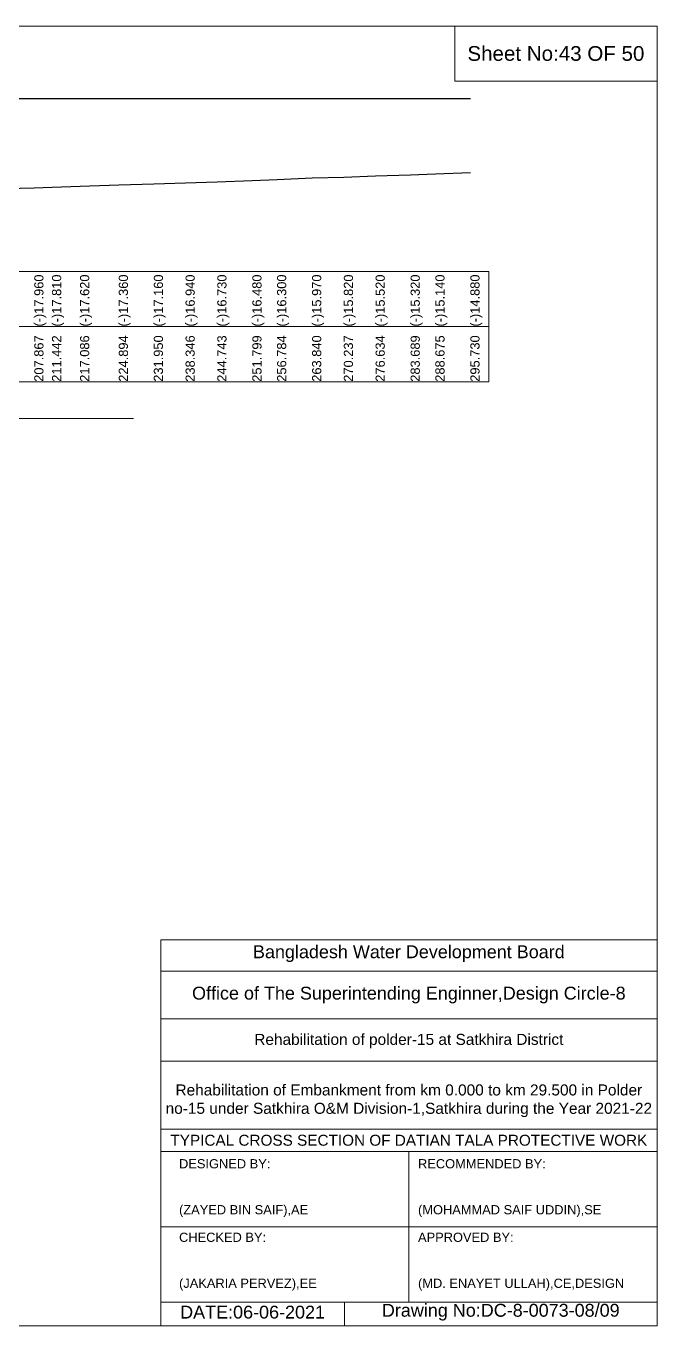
# Model space of a CAD drawing. Header units: inches. Extents: x 89000 to 845000, y -7071 to 31.
# Drawn here: x 736567 to 740000, y -7071 to 0 of the extents above; entities that cross this region are included whole.
import ezdxf

# ---------------------------------------------------------------- set-up
doc = ezdxf.new("R2010")
doc.units = ezdxf.units.IN
doc.header["$LTSCALE"] = 7
doc.header["$MEASUREMENT"] = 0
for name, color, linetype, lineweight in [('Cross section Data Border', 7, 'Continuous', 9), ('Cross Section Labels', 7, 'Continuous', 9), ('Existing_Bed_Level for Xsection', 7, 'Continuous', 25), ('Long Section Labels', 7, 'Continuous', 9)]:
    doc.layers.add(name, color=color, linetype=linetype, lineweight=lineweight)
doc.styles.get("Standard").update_dxf_attribs({"font": 'arial.ttf'})

msp = doc.modelspace()

# ---------------------------------------------------------------- linework, layer by layer
at = {"layer": 'Cross section Data Border'}
msp.add_lwpolyline([(730100, -1335.04), (739084.72253, -1335.04), (739084.72253, -1935.04), (730100, -1935.04)], close=True, dxfattribs=at)
msp.add_lwpolyline([(730100, -1635.04), (739084.72253, -1635.04)], dxfattribs=at)
at = {"layer": 'Cross Section Labels'}
for points in [[(730000, 0), (740000, 0), (740000, -7071), (730000, -7071)], [(738900, 0), (740000, 0), (740000, -300), (738900, -300)]]:
    msp.add_lwpolyline(points, close=True, dxfattribs=at)
for points in [[(732832.36127, -2135.04), (734992.36127, -2135.04), (737152.36127, -2135.04)], [(737300, -7071), (737300, -4971), (740000, -4971)], [(737300, -5141), (740000, -5141)], [(737300, -5401), (740000, -5401)], [(737300, -5631), (740000, -5631)], [(737300, -6001), (740000, -6001)], [(737300, -6121), (740000, -6121)], [(738650, -6121), (738650, -6941)], [(737300, -6531), (740000, -6531)], [(737300, -6941), (740000, -6941)], [(738300, -6941), (738300, -7071)]]:
    msp.add_lwpolyline(points, dxfattribs=at)
at = {"layer": 'Existing_Bed_Level for Xsection'}
for points in [[(731000, -395.04), (738984.72253, -395.04)], [(736460.012, -883.74), (736612.40852, -879.96), (736708.92951, -875.91), (736861.32157, -870.78), (737072.13718, -863.76), (737262.64065, -858.36), (737435.34939, -852.42), (737608.06732, -846.75), (737798.56541, -840), (737933.17892, -835.14), (738123.68149, -826.23), (738296.39115, -822.18), (738469.1089, -814.08), (738659.60676, -808.68), (738794.22068, -803.82), (738984.72253, -796.8)]]:
    msp.add_lwpolyline(points, dxfattribs=at)

# ---------------------------------------------------------------- texts
at = {"layer": 'Cross Section Labels', "attachment_point": 5}
for s, insert, char_height in [('Sheet No:43 OF 50', (739450, -150), 80), ('Bangladesh Water Development Board', (738650, -5046), 70), ('Office of The Superintending Enginner,Design Circle-8', (738650, -5271), 70)]:
    msp.add_mtext(s, dxfattribs=dict(at, insert=insert, char_height=char_height))
at = {"layer": 'Cross Section Labels'}
for s, insert, char_height, width, attachment_point in [('Rehabilitation of polder-15 at Satkhira District', (738650, -5521), 60, 2800, 5), ('Rehabilitation of Embankment from km 0.000 to km 29.500 in Polder no-15 under Satkhira O&M Division-1,Satkhira during the Year 2021-22', (738650, -5846), 60, 2700, 5), ('TYPICAL CROSS SECTION OF DATIAN TALA PROTECTIVE WORK', (738650, -6061), 59.5765532, 2800, 5), ('DESIGNED BY:^J^J^J(ZAYED BIN SAIF),AE', (737400, -6321), 50, 1400, 4), ('RECOMMENDED BY:^J^J^J(MOHAMMAD SAIF UDDIN),SE', (738700, -6321), 50, 1400, 4), ('CHECKED BY:^J^J^J(JAKARIA PERVEZ),EE', (737400, -6721), 50, 1400, 4), ('APPROVED BY:^J^J^J(MD. ENAYET ULLAH),CE,DESIGN', (738700, -6721), 50, 1400, 4), ('DATE:06-06-2021', (737800, -6996), 70, 1400, 5), ('Drawing No:DC-8-0073-08/09', (739150, -6996), 70, 2200, 5)]:
    msp.add_mtext(s, dxfattribs=dict(at, insert=insert, char_height=char_height, width=width, attachment_point=attachment_point))
at = {"layer": 'Long Section Labels', "char_height": 50, "attachment_point": 1, "rotation": 90}
for s, insert in [('(-)17.960', (736612.40852, -1635.04)), ('(-)17.810', (736708.92951, -1635.04)), ('(-)17.620', (736861.32157, -1635.04)), ('(-)17.360', (737072.13718, -1635.04)), ('(-)17.160', (737262.64065, -1635.04)), ('(-)16.940', (737435.34939, -1635.04)), ('(-)16.730', (737608.06732, -1635.04)), ('(-)16.480', (737798.56541, -1635.04)), ('(-)16.300', (737933.17892, -1635.04)), ('(-)15.970', (738123.68149, -1635.04)), ('(-)15.820', (738296.39115, -1635.04)), ('(-)15.520', (738469.1089, -1635.04)), ('(-)15.320', (738659.60676, -1635.04)), ('(-)15.140', (738794.22068, -1635.04)), ('(-)14.880', (738984.72253, -1635.04)), ('207.867', (736612.40852, -1935.04)), ('211.442', (736708.92951, -1935.04)), ('217.086', (736861.32157, -1935.04)), ('224.894', (737072.13718, -1935.04)), ('231.950', (737262.64065, -1935.04)), ('238.346', (737435.34939, -1935.04)), ('244.743', (737608.06732, -1935.04)), ('251.799', (737798.56541, -1935.04)), ('256.784', (737933.17892, -1935.04)), ('263.840', (738123.68149, -1935.04)), ('270.237', (738296.39115, -1935.04)), ('276.634', (738469.1089, -1935.04)), ('283.689', (738659.60676, -1935.04)), ('288.675', (738794.22068, -1935.04)), ('295.730', (738984.72253, -1935.04))]:
    msp.add_mtext(s, dxfattribs=dict(at, insert=insert))

doc.saveas('drawing.dxf')
